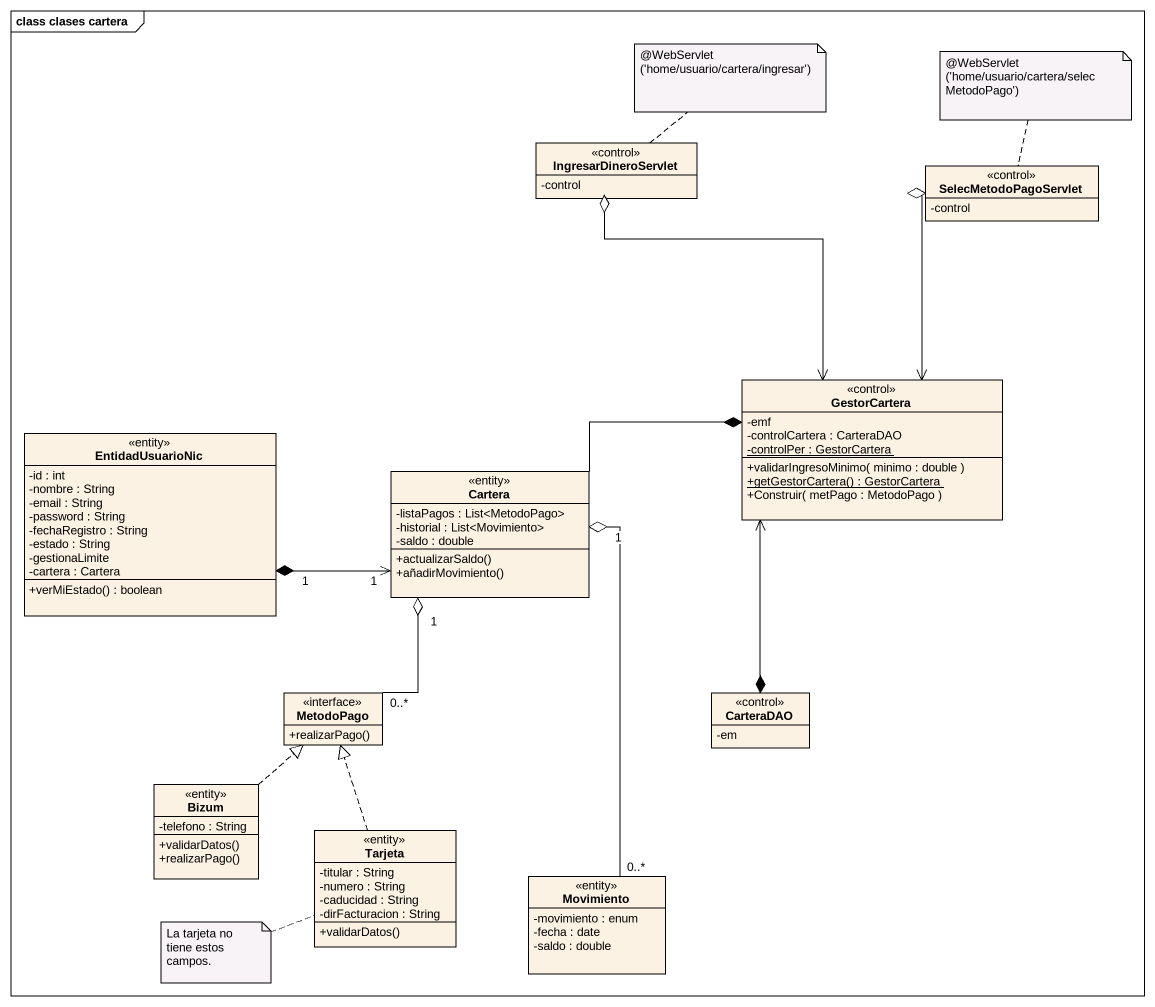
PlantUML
@startuml
mainframe class clases cartera
hide circle
hide empty members
skinparam classAttributeIconSize 0
class IngresarDineroServlet <<control>> {
  -control
}
class SelecMetodoPagoServlet <<control>> {
  -control
}
class GestorCartera <<control>> {
  -emf
  -controlCartera : CarteraDAO
  {static} -controlPer : GestorCartera
  +validarIngresoMinimo( minimo : double )
  {static} +getGestorCartera() : GestorCartera
  +Construir( metPago : MetodoPago )
}
class EntidadUsuarioNic <<entity>> {
  -id : int
  -nombre : String
  -email : String
  -password : String
  -fechaRegistro : String
  -estado : String
  -gestionaLimite
  -cartera : Cartera
  +verMiEstado() : boolean
}
class Cartera <<entity>> {
  -listaPagos : List<MetodoPago>
  -historial : List<Movimiento>
  -saldo : double
  +actualizarSaldo()
  +añadirMovimiento()
}
interface MetodoPago {
  +realizarPago()
}
class CarteraDAO <<control>> {
  -em
}
class Bizum <<entity>> {
  -telefono : String
  +validarDatos()
  +realizarPago()
}
class Tarjeta <<entity>> {
  -titular : String
  -numero : String
  -caducidad : String
  -dirFacturacion : String
  +validarDatos()
}
class Movimiento <<entity>> {
  -movimiento : enum
  -fecha : date
  -saldo : double
}
IngresarDineroServlet o--> GestorCartera
SelecMetodoPagoServlet o--> GestorCartera
GestorCartera *-left- Cartera
EntidadUsuarioNic "1" *-right-> "1" Cartera
Cartera "1" o-- "0..*" MetodoPago
Cartera "1" o-- "0..*" Movimiento
CarteraDAO *-up-> GestorCartera
Bizum .up.|> MetodoPago
Tarjeta .up.|> MetodoPago
note top of IngresarDineroServlet
  ~@WebServlet
  ('home/usuario/cartera/ingresar')
end note
note top of SelecMetodoPagoServlet
  ~@WebServlet
  ('home/usuario/cartera/selecMetodoPago')
end note
note left of Tarjeta : La tarjeta no tiene estos campos.
@enduml
